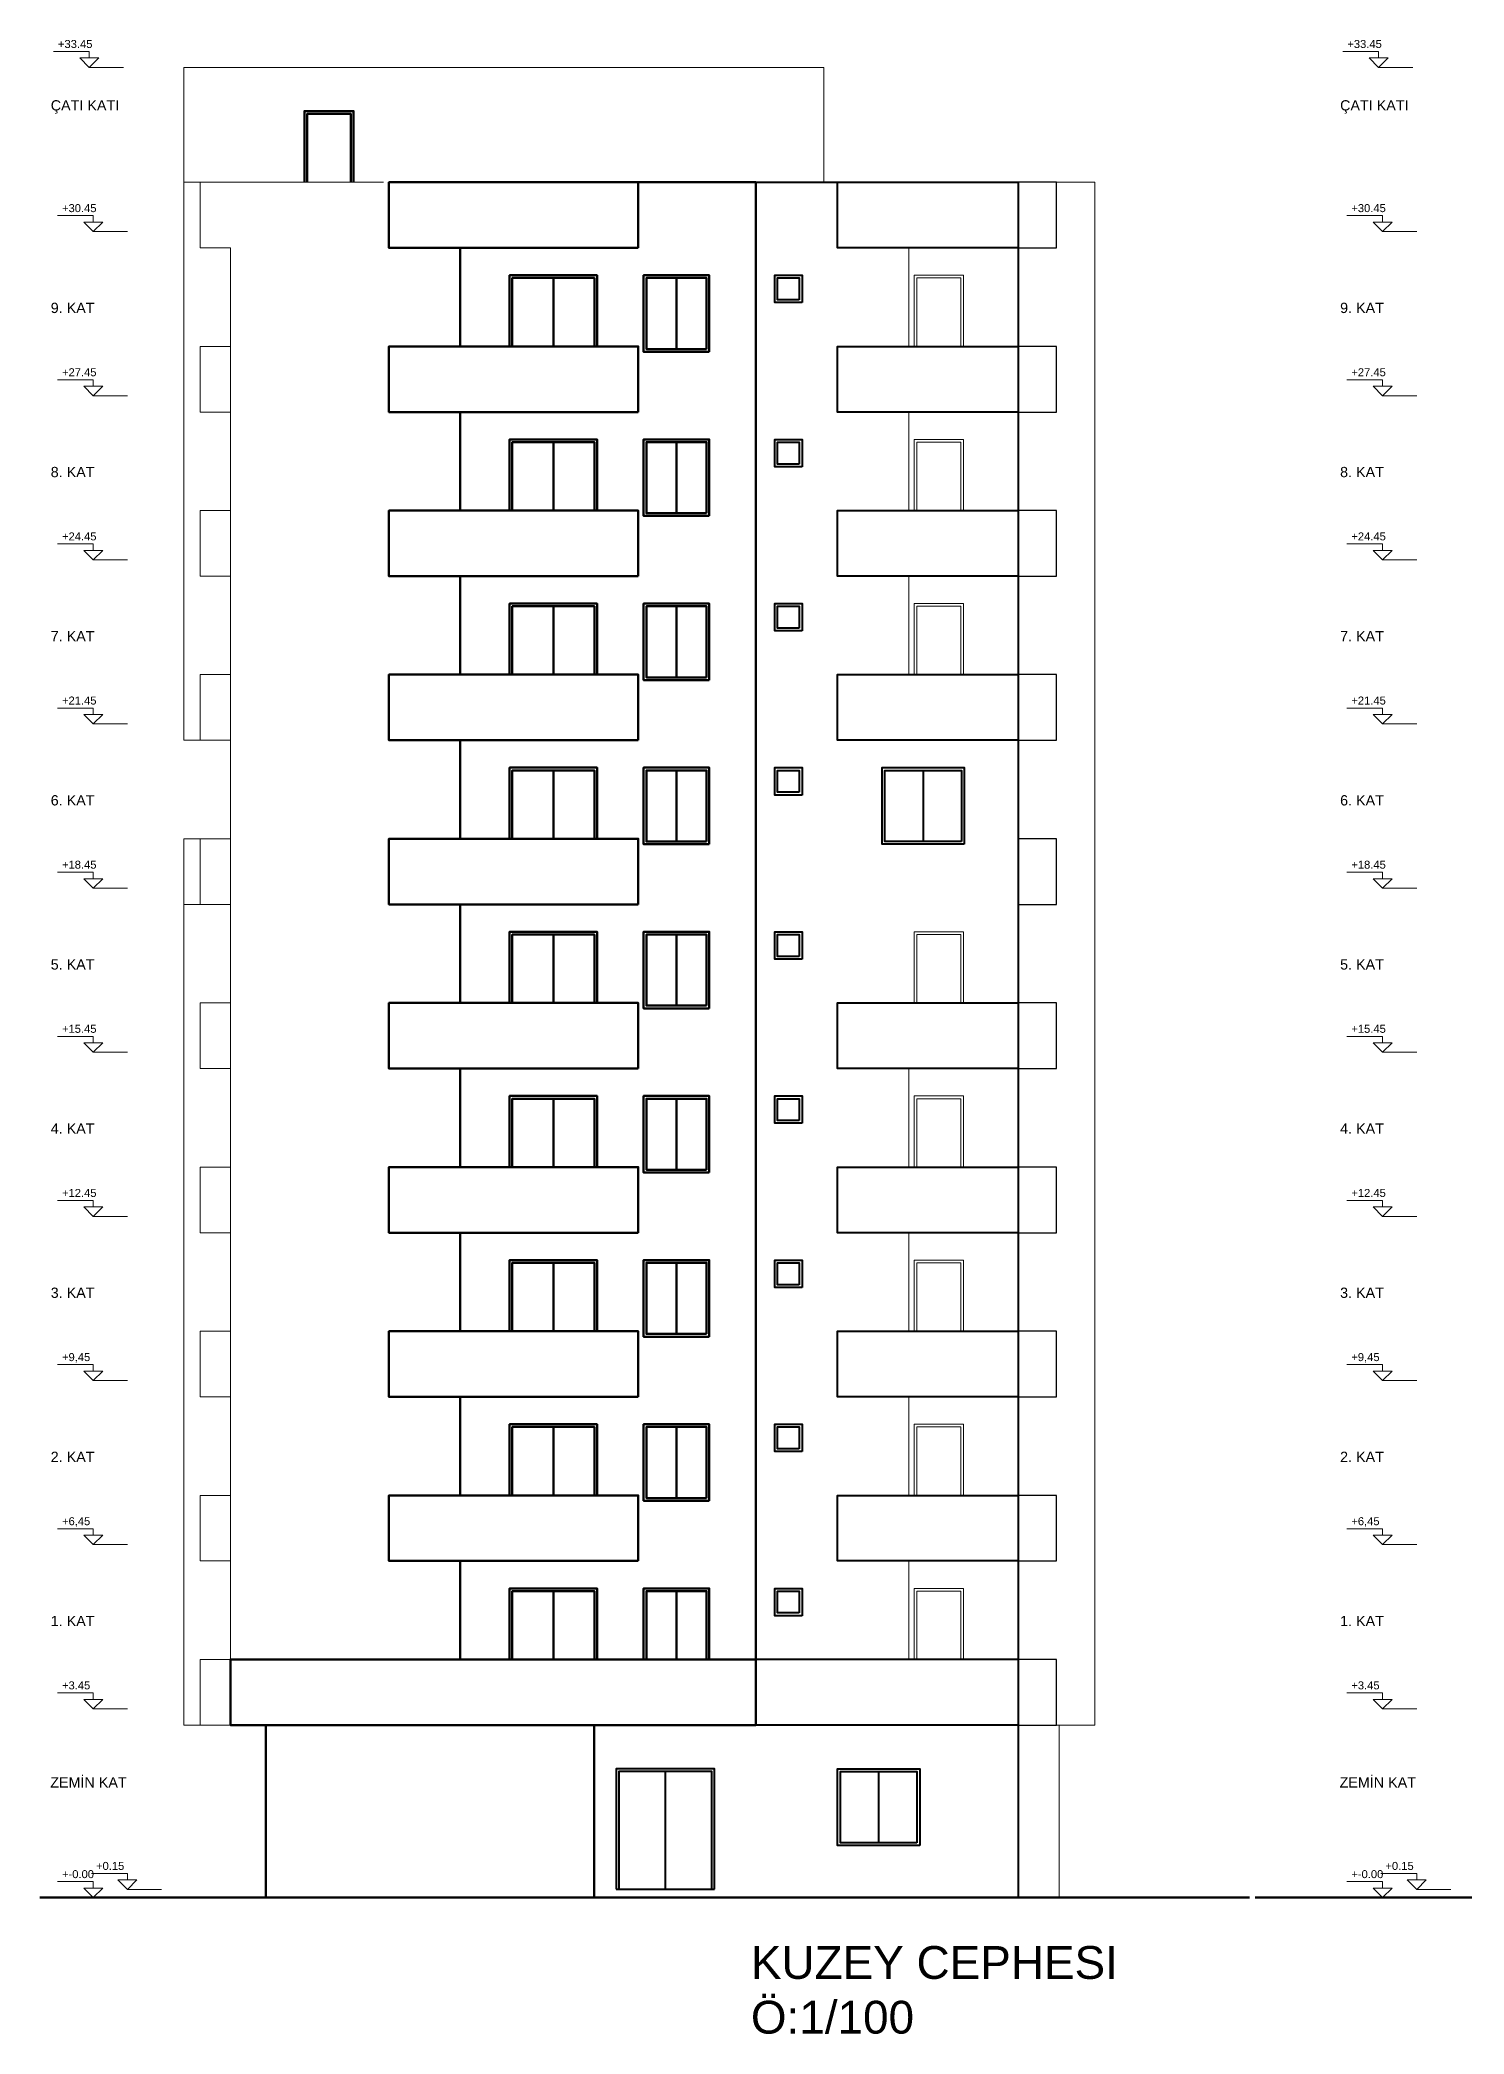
# Model space of a CAD drawing. Header units: millimetres. Extents: x 38129 to 72024, y -56282 to 16512.
# Drawn here: x 68220 to 69522, y -45059 to -43236 of the extents above; entities that cross this region are included whole.
import ezdxf

# ---------------------------------------------------------------- set-up
doc = ezdxf.new("R2010")
doc.units = ezdxf.units.MM
for name, color, linetype, lineweight in [('GÖR 005', 51, 'Continuous', 5), ('GÖR 15', 115, 'Continuous', 15), ('GÖR 60', 160, 'Continuous', 60), ('GÖR20', 52, 'Continuous', 20), ('GÖR30', 12, 'Continuous', 30), ('GÖR40', 210, 'Continuous', 40), ('GÖR50', 204, 'Continuous', 50), ('KOT', 7, 'Continuous', 20), ('mahal', 7, 'Continuous', 5)]:
    doc.layers.add(name, color=color, linetype=linetype, lineweight=lineweight)
doc.layers.add('sıva', color=41, linetype='Continuous')
doc.styles.get("Standard").update_dxf_attribs({"font": 'arial.ttf'})
doc.styles.add('style1', font='arial.ttf')

# ---------------------------------------------------------------- blocks, each defined once
blk = doc.blocks.new('56TREHHHHH')
at = {"layer": 'KOT'}
for p, q in [((92618.7, -98893.6), (92604, -98878.9)), ((92604, -98878.9), (92633.4, -98878.9)), ((92618.7, -98878.9), (92618.7, -98868.8)), ((92618.7, -98868.8), (92674.5, -98868.8)), ((92618.7, -98893.6), (92633.4, -98878.9)), ((92565.2, -98893.6), (92618.7, -98893.6))]:
    blk.add_line(p, q, dxfattribs=at)
blk = doc.blocks.new('wqqqqq')
at = {"layer": 'GÖR 005'}
for p, q in [((71123.2, -31704.3), (71123.2, -30474.4)), ((72293.2, -30474.4), (71123.2, -30474.4)), ((72293.2, -30474.4), (72293.2, -30684.3)), ((72293.2, -30684.3), (72293.2, -30474.4)), ((71153.4, -30684.3), (71123.2, -30684.3)), ((71153.4, -31884.3), (71123.2, -31884.3)), ((71123.2, -31884.3), (71123.2, -32004.3)), ((71123.2, -32004.3), (71123.2, -33504.3))]:
    blk.add_line(p, q, dxfattribs=at)
at = {"layer": 'GÖR 15'}
blk.add_line((72723.3, -33504.3), (72723.3, -33819.3), dxfattribs=at)
at = {"layer": 'GÖR 60'}
for p, q in [((71273.3, -33819.3), (71273.3, -33504.3)), ((71873.3, -33819.3), (71873.3, -33504.3)), ((73071.1, -33819.3), (70860.3, -33819.3)), ((73081.1, -33819.3), (76379.6, -33819.3))]:
    blk.add_line(p, q, dxfattribs=at)
for points in [[(71953.8, -30804.3), (71498.3, -30804.3), (71498.3, -30684.3), (71953.8, -30684.3), (71953.8, -30804.3)], [(71953.8, -31104.3), (71498.3, -31104.3), (71498.3, -30984.3), (71953.8, -30984.3), (71953.8, -31104.3)], [(71953.8, -31404.3), (71498.3, -31404.3), (71498.3, -31284.3), (71953.8, -31284.3), (71953.8, -31404.3)], [(71953.8, -31704.3), (71498.3, -31704.3), (71498.3, -31584.3), (71953.8, -31584.3), (71953.8, -31704.3)], [(71953.8, -32004.3), (71498.3, -32004.3), (71498.3, -31884.3), (71953.8, -31884.3), (71953.8, -32004.3)], [(71953.8, -32304.3), (71498.3, -32304.3), (71498.3, -32184.3), (71953.8, -32184.3), (71953.8, -32304.3)], [(71953.8, -32604.3), (71498.3, -32604.3), (71498.3, -32484.3), (71953.8, -32484.3), (71953.8, -32604.3)], [(71953.8, -32904.3), (71498.3, -32904.3), (71498.3, -32784.3), (71953.8, -32784.3), (71953.8, -32904.3)], [(71953.8, -33204.3), (71498.3, -33204.3), (71498.3, -33084.3), (71953.8, -33084.3), (71953.8, -33204.3)], [(72168.6, -33504.3), (71208.5, -33504.3), (71208.5, -33384.3), (72168.6, -33384.3), (72168.6, -33504.3)]]:
    blk.add_lwpolyline(points, dxfattribs=at)
at = {"layer": 'GÖR20'}
for p, q in [((71208.5, -30804.3), (71208.5, -31104.3)), ((72448.3, -30804.3), (72448.3, -30984.3)), ((71208.5, -31104.3), (71208.5, -31404.3)), ((72448.3, -31104.3), (72448.3, -31284.3)), ((72788.3, -31104.3), (72788.3, -31404.3)), ((71208.5, -31404.3), (71208.5, -31704.3)), ((72448.3, -31404.3), (72448.3, -31584.3)), ((72788.3, -31404.3), (72788.3, -31704.3)), ((71153.4, -31704.3), (71123.2, -31704.3)), ((71208.5, -31704.3), (71208.5, -32004.3)), ((72788.3, -31704.3), (72788.3, -32004.3)), ((71123.2, -32004.3), (71153.4, -32004.3)), ((71208.5, -32004.3), (71208.5, -32304.3)), ((72788.3, -32004.3), (72788.3, -32304.3)), ((71208.5, -32304.3), (71208.5, -32604.3)), ((72448.3, -32304.3), (72448.3, -32484.3)), ((72788.3, -32304.3), (72788.3, -32604.3)), ((71208.5, -32604.3), (71208.5, -32904.3)), ((72448.3, -32604.3), (72448.3, -32784.3)), ((72788.3, -32604.3), (72788.3, -32904.3)), ((71208.5, -32904.3), (71208.5, -33204.3)), ((72448.3, -32904.3), (72448.3, -33084.3)), ((72788.3, -32904.3), (72788.3, -33204.3)), ((71208.5, -33204.3), (71208.5, -33504.3)), ((72448.3, -33204.3), (72448.3, -33384.3)), ((72788.3, -33204.3), (72788.3, -33504.3)), ((71153.4, -33504.3), (71123.2, -33504.3)), ((72788.3, -33504.3), (72718.3, -33504.3))]:
    blk.add_line(p, q, dxfattribs=at)
for points in [[(71208.5, -30804.3), (71153.4, -30804.3), (71153.4, -30684.3), (71488.5, -30684.3)], [(72718.3, -30684.3), (72788.3, -30684.3), (72788.3, -31104.3)], [(72548.3, -30984.3), (72548.3, -30854.3), (72458.3, -30854.3), (72458.3, -30984.3)], [(72543.3, -30984.3), (72543.3, -30859.3), (72463.3, -30859.3), (72463.3, -30984.3)], [(71208.5, -31104.3), (71153.4, -31104.3), (71153.4, -30984.3), (71208.5, -30984.3)], [(72548.3, -31284.3), (72548.3, -31154.3), (72458.3, -31154.3), (72458.3, -31284.3)], [(72543.3, -31284.3), (72543.3, -31159.3), (72463.3, -31159.3), (72463.3, -31284.3)], [(71208.5, -31404.3), (71153.4, -31404.3), (71153.4, -31284.3), (71208.5, -31284.3)], [(72548.3, -31584.3), (72548.3, -31454.3), (72458.3, -31454.3), (72458.3, -31584.3)], [(72543.3, -31584.3), (72543.3, -31459.3), (72463.3, -31459.3), (72463.3, -31584.3)], [(71208.5, -31704.3), (71153.4, -31704.3), (71153.4, -31584.3), (71208.5, -31584.3)], [(71208.5, -32004.3), (71153.4, -32004.3), (71153.4, -31884.3), (71208.5, -31884.3)], [(72548.3, -32184.3), (72548.3, -32054.3), (72458.3, -32054.3), (72458.3, -32184.3)], [(72543.3, -32184.3), (72543.3, -32059.3), (72463.3, -32059.3), (72463.3, -32184.3)], [(71208.5, -32304.3), (71153.4, -32304.3), (71153.4, -32184.3), (71208.5, -32184.3)], [(72548.3, -32484.3), (72548.3, -32354.3), (72458.3, -32354.3), (72458.3, -32484.3)], [(72543.3, -32484.3), (72543.3, -32359.3), (72463.3, -32359.3), (72463.3, -32484.3)], [(71208.5, -32604.3), (71153.4, -32604.3), (71153.4, -32484.3), (71208.5, -32484.3)], [(72548.3, -32784.3), (72548.3, -32654.3), (72458.3, -32654.3), (72458.3, -32784.3)], [(72543.3, -32784.3), (72543.3, -32659.3), (72463.3, -32659.3), (72463.3, -32784.3)], [(71208.5, -32904.3), (71153.4, -32904.3), (71153.4, -32784.3), (71208.5, -32784.3)], [(72548.3, -33084.3), (72548.3, -32954.3), (72458.3, -32954.3), (72458.3, -33084.3)], [(72543.3, -33084.3), (72543.3, -32959.3), (72463.3, -32959.3), (72463.3, -33084.3)], [(71208.5, -33204.3), (71153.4, -33204.3), (71153.4, -33084.3), (71208.5, -33084.3)], [(72548.3, -33384.3), (72548.3, -33254.3), (72458.3, -33254.3), (72458.3, -33384.3)], [(72543.3, -33384.3), (72543.3, -33259.3), (72463.3, -33259.3), (72463.3, -33384.3)], [(71208.5, -33504.3), (71153.4, -33504.3), (71153.4, -33384.3), (71208.5, -33384.3)]]:
    blk.add_lwpolyline(points, dxfattribs=at)
at = {"layer": 'GÖR30'}
for points in [[(72648.3, -30804.3), (72718.3, -30804.3), (72718.3, -30684.3), (72648.3, -30684.3)], [(72648.3, -31104.3), (72718.3, -31104.3), (72718.3, -30984.3), (72648.3, -30984.3)], [(72648.3, -31404.3), (72718.3, -31404.3), (72718.3, -31284.3), (72648.3, -31284.3)], [(72648.3, -31704.3), (72718.3, -31704.3), (72718.3, -31584.3), (72648.3, -31584.3)], [(72648.3, -32004.3), (72718.3, -32004.3), (72718.3, -31884.3), (72648.3, -31884.3)], [(72648.3, -32304.3), (72718.3, -32304.3), (72718.3, -32184.3), (72648.3, -32184.3)], [(72648.3, -32604.3), (72718.3, -32604.3), (72718.3, -32484.3), (72648.3, -32484.3)], [(72648.3, -32904.3), (72718.3, -32904.3), (72718.3, -32784.3), (72648.3, -32784.3)], [(72648.3, -33204.3), (72718.3, -33204.3), (72718.3, -33084.3), (72648.3, -33084.3)], [(72648.3, -33504.3), (72718.3, -33504.3), (72718.3, -33384.3), (72648.3, -33384.3)]]:
    blk.add_lwpolyline(points, dxfattribs=at)
at = {"layer": 'GÖR40'}
for p, q in [((72168.6, -30684.3), (72648.3, -30684.3)), ((72648.3, -30684.3), (72648.3, -31104.3)), ((72648.3, -31104.3), (72648.3, -31404.3)), ((72648.3, -31404.3), (72648.3, -31704.3)), ((72648.3, -31704.3), (72648.3, -32004.3)), ((72474.8, -31759.3), (72474.8, -31889.3)), ((72648.3, -32004.3), (72648.3, -32304.3)), ((72648.3, -32304.3), (72648.3, -32604.3)), ((72648.3, -32604.3), (72648.3, -32904.3)), ((72648.3, -32904.3), (72648.3, -33204.3)), ((72648.3, -33204.3), (72648.3, -33504.3)), ((72648.3, -33384.3), (72168.6, -33384.3)), ((72168.6, -33384.3), (72168.6, -33504.3)), ((72648.3, -33504.3), (72158.3, -33504.3)), ((72648.3, -33504.3), (72648.3, -33819.3)), ((72003.3, -33589.3), (72003.3, -33804.3)), ((72393.3, -33589.3), (72393.3, -33719.3)), ((71913.3, -33804.3), (72093.3, -33804.3))]:
    blk.add_line(p, q, dxfattribs=at)
for points in [[(72648.3, -30804.3), (72318.3, -30804.3), (72318.3, -30684.3), (72648.3, -30684.3), (72648.3, -30804.3)], [(72253.3, -30904.3), (72203.3, -30904.3), (72203.3, -30854.3), (72253.3, -30854.3), (72253.3, -30904.3)], [(72648.3, -31104.3), (72318.3, -31104.3), (72318.3, -30984.3), (72648.3, -30984.3), (72648.3, -31104.3)], [(72253.3, -31204.3), (72203.3, -31204.3), (72203.3, -31154.3), (72253.3, -31154.3), (72253.3, -31204.3)], [(72648.3, -31404.3), (72318.3, -31404.3), (72318.3, -31284.3), (72648.3, -31284.3), (72648.3, -31404.3)], [(72253.3, -31504.3), (72203.3, -31504.3), (72203.3, -31454.3), (72253.3, -31454.3), (72253.3, -31504.3)], [(72648.3, -31704.3), (72318.3, -31704.3), (72318.3, -31584.3), (72648.3, -31584.3), (72648.3, -31704.3)], [(72253.3, -31804.3), (72203.3, -31804.3), (72203.3, -31754.3), (72253.3, -31754.3), (72253.3, -31804.3)], [(72549.8, -31894.3), (72399.8, -31894.3), (72399.8, -31754.3), (72549.8, -31754.3), (72549.8, -31894.3)], [(72253.3, -32104.3), (72203.3, -32104.3), (72203.3, -32054.3), (72253.3, -32054.3), (72253.3, -32104.3)], [(72648.3, -32304.3), (72318.3, -32304.3), (72318.3, -32184.3), (72648.3, -32184.3), (72648.3, -32304.3)], [(72253.3, -32404.3), (72203.3, -32404.3), (72203.3, -32354.3), (72253.3, -32354.3), (72253.3, -32404.3)], [(72648.3, -32604.3), (72318.3, -32604.3), (72318.3, -32484.3), (72648.3, -32484.3), (72648.3, -32604.3)], [(72253.3, -32704.3), (72203.3, -32704.3), (72203.3, -32654.3), (72253.3, -32654.3), (72253.3, -32704.3)], [(72648.3, -32904.3), (72318.3, -32904.3), (72318.3, -32784.3), (72648.3, -32784.3), (72648.3, -32904.3)], [(72253.3, -33004.3), (72203.3, -33004.3), (72203.3, -32954.3), (72253.3, -32954.3), (72253.3, -33004.3)], [(72648.3, -33204.3), (72318.3, -33204.3), (72318.3, -33084.3), (72648.3, -33084.3), (72648.3, -33204.3)], [(72253.3, -33304.3), (72203.3, -33304.3), (72203.3, -33254.3), (72253.3, -33254.3), (72253.3, -33304.3)], [(72093.3, -33804.3), (72093.3, -33584.3), (71913.3, -33584.3), (71913.3, -33804.3)], [(72088.3, -33804.3), (72088.3, -33589.3), (71918.3, -33589.3), (71918.3, -33804.3)], [(72468.3, -33724.3), (72318.3, -33724.3), (72318.3, -33584.3), (72468.3, -33584.3), (72468.3, -33724.3)]]:
    blk.add_lwpolyline(points, dxfattribs=at)
for points in [[(72248.3, -30899.3), (72208.3, -30899.3), (72208.3, -30859.3), (72248.3, -30859.3)], [(72248.3, -31199.3), (72208.3, -31199.3), (72208.3, -31159.3), (72248.3, -31159.3)], [(72248.3, -31499.3), (72208.3, -31499.3), (72208.3, -31459.3), (72248.3, -31459.3)], [(72248.3, -31799.3), (72208.3, -31799.3), (72208.3, -31759.3), (72248.3, -31759.3)], [(72544.8, -31889.3), (72404.8, -31889.3), (72404.8, -31759.3), (72544.8, -31759.3)], [(72248.3, -32099.3), (72208.3, -32099.3), (72208.3, -32059.3), (72248.3, -32059.3)], [(72248.3, -32399.3), (72208.3, -32399.3), (72208.3, -32359.3), (72248.3, -32359.3)], [(72248.3, -32699.3), (72208.3, -32699.3), (72208.3, -32659.3), (72248.3, -32659.3)], [(72248.3, -32999.3), (72208.3, -32999.3), (72208.3, -32959.3), (72248.3, -32959.3)], [(72248.3, -33299.3), (72208.3, -33299.3), (72208.3, -33259.3), (72248.3, -33259.3)], [(72463.3, -33719.3), (72323.3, -33719.3), (72323.3, -33589.3), (72463.3, -33589.3)]]:
    blk.add_lwpolyline(points, close=True, dxfattribs=at)
at = {"layer": 'GÖR50'}
for p, q in [((72168.6, -30684.3), (71953.8, -30684.3)), ((72168.6, -30684.3), (72168.6, -31104.3)), ((71628.3, -30804.3), (71628.3, -30984.3)), ((71798.8, -30859.3), (71798.8, -30984.3)), ((72023.8, -30859.3), (72023.8, -30989.3)), ((71628.3, -31104.3), (71628.3, -31284.3)), ((72168.6, -31104.3), (72168.6, -31404.3)), ((71798.8, -31159.3), (71798.8, -31284.3)), ((72023.8, -31159.3), (72023.8, -31289.3)), ((71628.3, -31404.3), (71628.3, -31584.3)), ((72168.6, -31404.3), (72168.6, -31704.3)), ((71798.8, -31459.3), (71798.8, -31584.3)), ((72023.8, -31459.3), (72023.8, -31589.3)), ((71628.3, -31704.3), (71628.3, -31884.3)), ((72168.6, -31704.3), (72168.6, -32004.3)), ((71798.8, -31759.3), (71798.8, -31884.3)), ((72023.8, -31759.3), (72023.8, -31889.3)), ((71628.3, -32004.3), (71628.3, -32184.3)), ((72168.6, -32004.3), (72168.6, -32304.3)), ((71798.8, -32059.3), (71798.8, -32184.3)), ((72023.8, -32059.3), (72023.8, -32189.3)), ((71628.3, -32304.3), (71628.3, -32484.3)), ((72168.6, -32304.3), (72168.6, -32604.3)), ((71798.8, -32359.3), (71798.8, -32484.3)), ((72023.8, -32359.3), (72023.8, -32489.3)), ((71628.3, -32604.3), (71628.3, -32784.3)), ((72168.6, -32604.3), (72168.6, -32904.3)), ((71798.8, -32659.3), (71798.8, -32784.3)), ((72023.8, -32659.3), (72023.8, -32789.3)), ((71628.3, -32904.3), (71628.3, -33084.3)), ((72168.6, -32904.3), (72168.6, -33204.3)), ((71798.8, -32959.3), (71798.8, -33084.3)), ((72023.8, -32959.3), (72023.8, -33089.3)), ((71628.3, -33204.3), (71628.3, -33384.3)), ((72168.6, -33204.3), (72168.6, -33504.3)), ((71798.8, -33259.3), (71798.8, -33384.3)), ((72023.8, -33259.3), (72023.8, -33384.3))]:
    blk.add_line(p, q, dxfattribs=at)
for points in [[(71343.8, -30684.3), (71343.8, -30554.3), (71433.8, -30554.3), (71433.8, -30684.3)], [(71348.8, -30684.3), (71348.8, -30559.3), (71428.8, -30559.3), (71428.8, -30684.3)], [(71878.8, -30984.3), (71878.8, -30854.3), (71718.8, -30854.3), (71718.8, -30984.3)], [(71873.8, -30984.3), (71873.8, -30859.3), (71723.8, -30859.3), (71723.8, -30984.3)], [(72083.8, -30994.3), (71963.8, -30994.3), (71963.8, -30854.3), (72083.8, -30854.3), (72083.8, -30994.3)], [(71878.8, -31284.3), (71878.8, -31154.3), (71718.8, -31154.3), (71718.8, -31284.3)], [(71873.8, -31284.3), (71873.8, -31159.3), (71723.8, -31159.3), (71723.8, -31284.3)], [(72083.8, -31294.3), (71963.8, -31294.3), (71963.8, -31154.3), (72083.8, -31154.3), (72083.8, -31294.3)], [(71878.8, -31584.3), (71878.8, -31454.3), (71718.8, -31454.3), (71718.8, -31584.3)], [(72083.8, -31594.3), (71963.8, -31594.3), (71963.8, -31454.3), (72083.8, -31454.3), (72083.8, -31594.3)], [(71873.8, -31584.3), (71873.8, -31459.3), (71723.8, -31459.3), (71723.8, -31584.3)], [(71878.8, -31884.3), (71878.8, -31754.3), (71718.8, -31754.3), (71718.8, -31884.3)], [(71873.8, -31884.3), (71873.8, -31759.3), (71723.8, -31759.3), (71723.8, -31884.3)], [(72083.8, -31894.3), (71963.8, -31894.3), (71963.8, -31754.3), (72083.8, -31754.3), (72083.8, -31894.3)], [(71878.8, -32184.3), (71878.8, -32054.3), (71718.8, -32054.3), (71718.8, -32184.3)], [(71873.8, -32184.3), (71873.8, -32059.3), (71723.8, -32059.3), (71723.8, -32184.3)], [(72083.8, -32194.3), (71963.8, -32194.3), (71963.8, -32054.3), (72083.8, -32054.3), (72083.8, -32194.3)], [(71878.8, -32484.3), (71878.8, -32354.3), (71718.8, -32354.3), (71718.8, -32484.3)], [(71873.8, -32484.3), (71873.8, -32359.3), (71723.8, -32359.3), (71723.8, -32484.3)], [(72083.8, -32494.3), (71963.8, -32494.3), (71963.8, -32354.3), (72083.8, -32354.3), (72083.8, -32494.3)], [(71878.8, -32784.3), (71878.8, -32654.3), (71718.8, -32654.3), (71718.8, -32784.3)], [(72083.8, -32794.3), (71963.8, -32794.3), (71963.8, -32654.3), (72083.8, -32654.3), (72083.8, -32794.3)], [(71873.8, -32784.3), (71873.8, -32659.3), (71723.8, -32659.3), (71723.8, -32784.3)], [(71878.8, -33084.3), (71878.8, -32954.3), (71718.8, -32954.3), (71718.8, -33084.3)], [(71873.8, -33084.3), (71873.8, -32959.3), (71723.8, -32959.3), (71723.8, -33084.3)], [(72083.8, -33094.3), (71963.8, -33094.3), (71963.8, -32954.3), (72083.8, -32954.3), (72083.8, -33094.3)], [(71878.8, -33384.3), (71878.8, -33254.3), (71718.8, -33254.3), (71718.8, -33384.3)], [(71873.8, -33384.3), (71873.8, -33259.3), (71723.8, -33259.3), (71723.8, -33384.3)], [(71963.8, -33384.3), (71963.8, -33254.3), (72083.8, -33254.3), (72083.8, -33384.3)], [(71968.8, -33384.3), (71968.8, -33259.3), (72078.8, -33259.3), (72078.8, -33384.3)]]:
    blk.add_lwpolyline(points, dxfattribs=at)
for points in [[(72078.8, -30989.3), (71968.8, -30989.3), (71968.8, -30859.3), (72078.8, -30859.3)], [(72078.8, -31289.3), (71968.8, -31289.3), (71968.8, -31159.3), (72078.8, -31159.3)], [(72078.8, -31589.3), (71968.8, -31589.3), (71968.8, -31459.3), (72078.8, -31459.3)], [(72078.8, -31889.3), (71968.8, -31889.3), (71968.8, -31759.3), (72078.8, -31759.3)], [(72078.8, -32189.3), (71968.8, -32189.3), (71968.8, -32059.3), (72078.8, -32059.3)], [(72078.8, -32489.3), (71968.8, -32489.3), (71968.8, -32359.3), (72078.8, -32359.3)], [(72078.8, -32789.3), (71968.8, -32789.3), (71968.8, -32659.3), (72078.8, -32659.3)], [(72078.8, -33089.3), (71968.8, -33089.3), (71968.8, -32959.3), (72078.8, -32959.3)]]:
    blk.add_lwpolyline(points, close=True, dxfattribs=at)
at = {"layer": 'KOT', "xscale": -1.17, "yscale": 1.17, "zscale": 1.17}
for p in [(179314.5, 85231.1), (181670.9, 85231.1), (179321.9, 84931.1), (181678.2, 84931.1), (179321.9, 84631.1), (181678.2, 84631.1), (179321.9, 84331.1), (181678.2, 84331.1), (179321.9, 84031.1), (181678.2, 84031.1), (179321.9, 83731.1), (181678.2, 83731.1), (179321.9, 83431.1), (181678.2, 83431.1), (179321.9, 83131.1), (181678.2, 83131.1), (179321.9, 82831.1), (181678.2, 82831.1), (179321.9, 82531.1), (181678.2, 82531.1), (179321.9, 82231.1), (181678.2, 82231.1), (179384.1, 81901.1), (181740.5, 81901.1), (179321.9, 81886.1), (181678.2, 81886.1)]:
    blk.add_blockref('56TREHHHHH', p, dxfattribs=at)
at = {"layer": 'KOT', "char_height": 14.62, "width": 31.702, "attachment_point": 1, "style": 'style1'}
for s, insert in [('+33.45', (70893.4, -30424.3)), ('+33.45', (73249.8, -30424.3)), ('+30.45', (70900.8, -30724.3)), ('+30.45', (73257.1, -30724.3)), ('+27.45', (70900.8, -31024.3)), ('+27.45', (73257.1, -31024.3)), ('+24.45', (70900.8, -31324.3)), ('+24.45', (73257.1, -31324.3)), ('+21.45', (70900.8, -31624.3)), ('+21.45', (73257.1, -31624.3)), ('+18.45', (70900.8, -31924.3)), ('+18.45', (73257.1, -31924.3)), ('+15.45', (70900.8, -32224.3)), ('+15.45', (73257.1, -32224.3)), ('+12.45', (70900.8, -32524.3)), ('+12.45', (73257.1, -32524.3)), ('+9,45', (70900.8, -32824.3)), ('+9,45', (73257.1, -32824.3)), ('+6,45', (70900.8, -33124.3)), ('+6,45', (73257.1, -33124.3)), ('+3.45', (70900.8, -33424.3)), ('+3.45', (73257.1, -33424.3)), ('+-0.00', (70900.8, -33769.3)), ('+0.15', (70963, -33754.3)), ('+-0.00', (73257.1, -33769.3)), ('+0.15', (73319.4, -33754.3))]:
    blk.add_mtext(s, dxfattribs=dict(at, insert=insert))
at = {"layer": 'mahal', "char_height": 18.75, "attachment_point": 1, "style": 'style1'}
for s, insert in [('ÇATI KATI', (70880.2, -30534.4)), ('ÇATI KATI', (73236.6, -30534.4)), ('9. KAT', (70880.2, -30904.6)), ('9. KAT', (73236.6, -30904.6)), ('8. KAT', (70880.2, -31204.6)), ('8. KAT', (73236.6, -31204.6)), ('7. KAT', (70880.2, -31504.6)), ('7. KAT', (73236.6, -31504.6)), ('6. KAT', (70880.2, -31804.6)), ('6. KAT', (73236.6, -31804.6)), ('5. KAT', (70880.2, -32104.6)), ('5. KAT', (73236.6, -32104.6)), ('4. KAT', (70880.2, -32404.6)), ('4. KAT', (73236.6, -32404.6)), ('3. KAT', (70880.2, -32704.6)), ('3. KAT', (73236.6, -32704.6)), ('2. KAT', (70880.2, -33004.6)), ('2. KAT', (73236.6, -33004.6)), ('1. KAT', (70880.2, -33304.6)), ('1. KAT', (73236.6, -33304.6)), ('ZEMİN KAT', (70879.3, -33599.6)), ('ZEMİN KAT', (73235.6, -33599.6))]:
    blk.add_mtext_dynamic_manual_height_columns(s, width=412.254, gutter_width=100, heights=[0], dxfattribs=dict(at, insert=insert))
at = {"layer": 'mahal', "insert": (72159.8, -33908.1), "char_height": 60, "attachment_point": 1}
blk.add_mtext_dynamic_manual_height_columns('KUZEY CEPHESI Ö:1/100', width=732.289, gutter_width=12.5, heights=[0], dxfattribs=at)

msp = doc.modelspace()

# ---------------------------------------------------------------- block references
at = {"layer": 'sıva', "xscale": 0.5, "yscale": 0.5, "zscale": 0.5}
msp.add_blockref('wqqqqq', (32790, -28024.4), dxfattribs=at)

doc.saveas('drawing.dxf')
